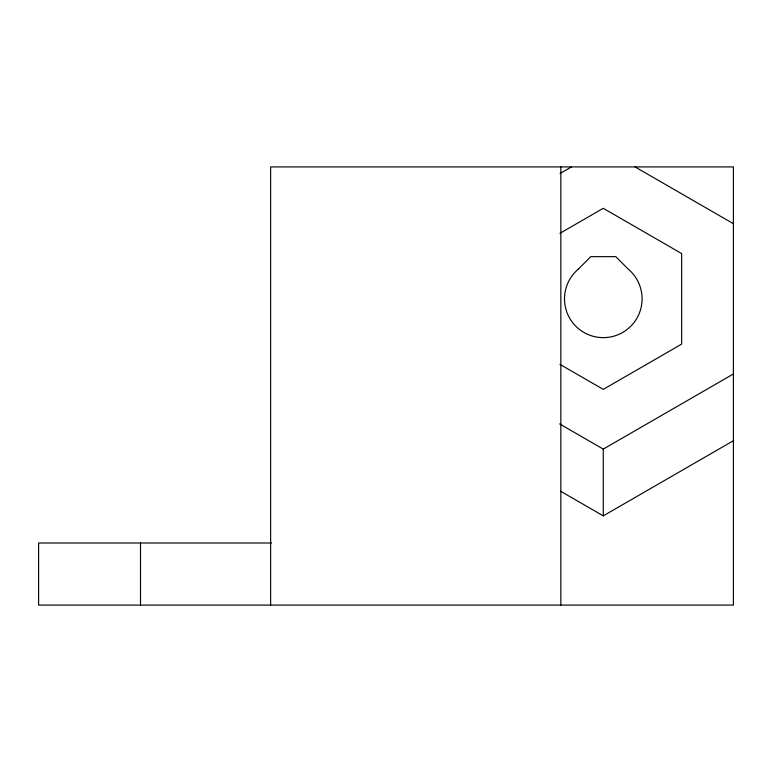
<?xml version="1.0" encoding="UTF-8"?>
<svg xmlns="http://www.w3.org/2000/svg" width="772" height="772" viewBox="0 0 772 772"><rect width="100%" height="100%" fill="white"/><g stroke="black" fill="none" stroke-linecap="round" stroke-linejoin="round"><path stroke-width="1.16" d="M578.324 269.119L590.821 256.651L615.766 256.651L628.234 269.119A38.803 38.803 0 0 1 631.515 325.466A38.803 38.803 0 0 1 575.072 325.466A38.803 38.803 0 0 1 578.353 269.119M560.096 173.497L571.483 166.916M559.932 233.318L603.26 208.305L681.666 253.573L681.666 344.109L603.26 389.368L559.932 364.355M560.578 491.214L603.26 515.86L603.26 449.111L733.4 373.976M603.26 515.86L733.4 440.725M271.512 542.996L38.6 542.996L38.6 605.084L733.4 605.084L733.4 166.916L270.625 166.916L270.625 605.084M635.047 166.916L733.4 223.706M559.642 423.925L603.26 449.111M560.839 166.916L560.839 605.084M140.514 542.996L140.514 605.084"/></g></svg>
